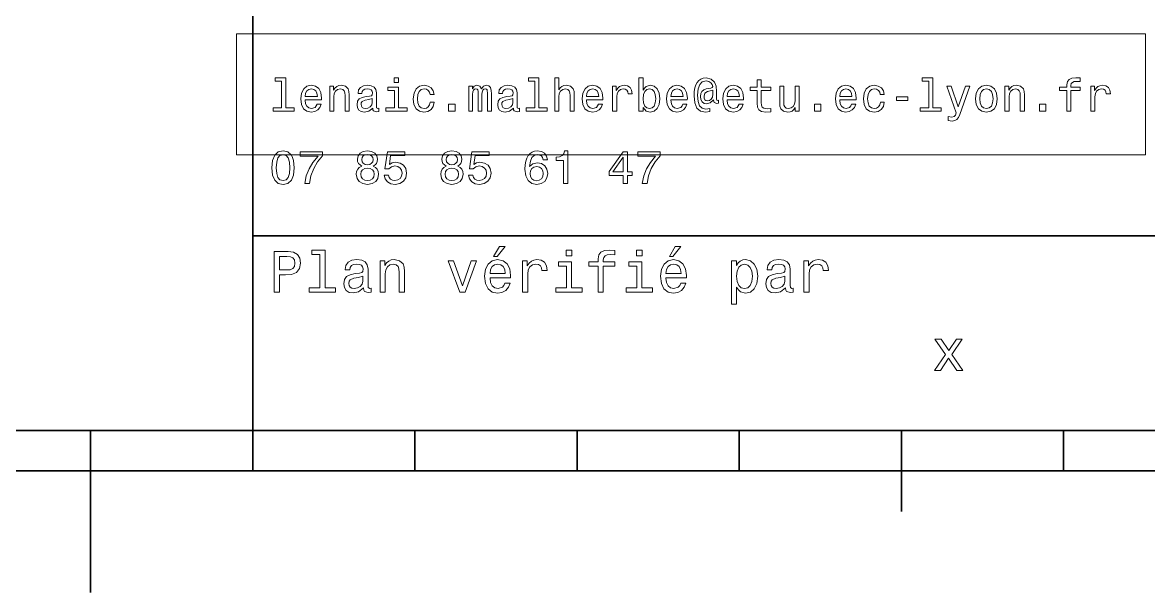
# Model space of a CAD drawing. Extents: x 0 to 420, y 0 to 297.
# Drawn here: x 205.8 to 275.2, y 0 to 35.2 of the extents above; entities that cross this region are included whole.
import ezdxf

# ---------------------------------------------------------------- set-up
doc = ezdxf.new("R2010")
doc.units = 0

msp = doc.modelspace()

# ---------------------------------------------------------------- linework, layer by layer
at = {"color": 7, "lineweight": 35}
for p, q in [((220, 10), (220, 70)), ((220, 22), (285, 22)), ((10, 10), (410, 10)), ((220, 10), (410, 10)), ((110, 7.5), (310, 7.5))]:
    msp.add_line(p, q, dxfattribs=at)
at = {"color": 7, "lineweight": 35, "ltscale": 0.25}
msp.add_line((210, 10), (210, 0), dxfattribs=at)
at = {"color": 7, "lineweight": 35, "ltscale": 0.0625}
for p, q in [((220, 10), (220, 7.5)), ((230, 10), (230, 7.5)), ((240, 10), (240, 7.5)), ((250, 10), (250, 7.5)), ((270, 10), (270, 7.5))]:
    msp.add_line(p, q, dxfattribs=at)
at = {"color": 7, "lineweight": 35, "ltscale": 0.125}
msp.add_line((260, 10), (260, 5), dxfattribs=at)
at = {"color": 7, "lineweight": 13}
for points in [[(219, 27), (219, 34.45533), (275.046112, 34.45533), (275.046112, 27)], [(221.775223, 31.536022), (221.775223, 29.893372), (221.253601, 29.893372), (221.253601, 29.680115), (222.547546, 29.680115), (222.547546, 29.893372), (222.028824, 29.893372), (222.028824, 31.749279), (221.377518, 31.749279), (221.377518, 31.536022)], [(223.227661, 30.380404), (224.242081, 30.380404), (224.244949, 30.498558), (224.198853, 30.829971), (224.072052, 31.077808), (223.870316, 31.227665), (223.60231, 31.282421), (223.340057, 31.224783), (223.138336, 31.0634), (223.008652, 30.801151), (222.96254, 30.45533), (223.005768, 30.100864), (223.135452, 29.841497), (223.33429, 29.680115), (223.593658, 29.62536), (223.818451, 29.662825), (224.002884, 29.760807), (224.138336, 29.916426), (224.216141, 30.123919), (223.965424, 30.123919), (223.913544, 30.008644), (223.838623, 29.92219), (223.625366, 29.853025), (223.46109, 29.884726), (223.337173, 29.98559), (223.256485, 30.149855), (223.227661, 30.371758)], [(224.740631, 29.680115), (224.994232, 29.680115), (224.994232, 30.573486), (225.020172, 30.778097), (225.103745, 30.927954), (225.233429, 31.020172), (225.406342, 31.054754), (225.544662, 31.025936), (225.631119, 30.948126), (225.674347, 30.818443), (225.688766, 30.645533), (225.688766, 29.680115), (225.942368, 29.680115), (225.942368, 30.697407), (225.930832, 30.902018), (225.878967, 31.072046), (225.708939, 31.227665), (225.443802, 31.282421), (225.296829, 31.262247), (225.172913, 31.207493), (225.066284, 31.115273), (224.982712, 30.991354), (224.982712, 31.227665), (224.740631, 31.227665)], [(227.394806, 29.881844), (227.394806, 29.873198), (227.409225, 29.775215), (227.452454, 29.706051), (227.634003, 29.651297), (227.775223, 29.674351), (227.775223, 29.870316), (227.714691, 29.861671), (227.634003, 29.899136), (227.619598, 30.014408), (227.619598, 30.815561), (227.585022, 31.020172), (227.484146, 31.164265), (227.30835, 31.250719), (227.060516, 31.282421), (226.818451, 31.247837), (226.639771, 31.149855), (226.527374, 30.997118), (226.489914, 30.795389), (226.489914, 30.778097), (226.717575, 30.778097), (226.737747, 30.899136), (226.801147, 30.98559), (226.904892, 31.037464), (227.05188, 31.057636), (227.193085, 31.043226), (227.293945, 31), (227.354462, 30.925072), (227.374634, 30.821325), (227.363113, 30.700287), (227.317001, 30.639769), (227.201721, 30.61095), (226.985596, 30.587896), (226.737747, 30.536022), (226.561966, 30.443804), (226.458206, 30.299711), (226.426514, 30.086454), (226.455338, 29.896254), (226.544662, 29.755043), (226.688766, 29.665705), (226.887604, 29.634005), (227.155624, 29.694525)], [(228.994232, 31.749279), (228.726227, 31.749279), (228.726227, 31.461094), (228.994232, 31.461094)], [(230.930832, 30.714697), (231.181549, 30.714697), (231.129684, 30.945244), (231.005768, 31.126801), (230.812683, 31.239193), (230.561966, 31.282421), (230.285309, 31.224783), (230.074921, 31.0634), (229.942368, 30.801151), (229.896255, 30.449568), (229.939484, 30.100864), (230.069168, 29.841497), (230.273773, 29.680115), (230.553314, 29.62536), (230.801147, 29.668587), (230.994232, 29.789625), (231.126801, 29.979826), (231.184433, 30.233429), (230.942368, 30.233429), (230.899139, 30.072046), (230.818451, 29.951008), (230.703171, 29.87608), (230.561966, 29.853025), (230.386169, 29.89049), (230.259369, 30.005764), (230.181549, 30.193083), (230.155624, 30.458212), (230.181549, 30.717579), (230.262253, 30.904898), (230.391937, 31.020172), (230.561966, 31.060518), (230.711823, 31.034582), (230.824203, 30.9683), (230.899139, 30.858789)], [(233.314117, 29.680115), (233.547546, 29.680115), (233.547546, 30.714697), (233.561966, 30.870316), (233.605194, 30.982708), (233.671463, 31.04899), (233.757919, 31.074928), (233.827087, 31.051872), (233.873199, 30.994236), (233.896255, 30.896254), (233.904892, 30.766571), (233.904892, 29.680115), (234.123917, 29.680115), (234.123917, 30.714697), (234.138321, 30.867435), (234.181549, 30.979826), (234.250717, 31.04899), (234.337173, 31.074928), (234.406342, 31.051872), (234.452454, 30.994236), (234.481262, 30.766571), (234.481262, 29.680115), (234.714691, 29.680115), (234.714691, 30.749279), (234.700287, 30.971182), (234.654175, 31.141211), (234.561966, 31.244957), (234.412109, 31.282421), (234.236313, 31.224783), (234.100861, 31.057636), (233.994232, 31.221901), (233.815567, 31.282421), (233.651291, 31.224783), (233.53891, 31.0634), (233.53891, 31.227665), (233.314117, 31.227665)], [(236.069168, 29.881844), (236.069168, 29.873198), (236.083572, 29.775215), (236.126801, 29.706051), (236.30835, 29.651297), (236.44957, 29.674351), (236.44957, 29.870316), (236.389053, 29.861671), (236.30835, 29.899136), (236.293945, 30.014408), (236.293945, 30.815561), (236.259369, 31.020172), (236.158508, 31.164265), (235.982712, 31.250719), (235.734863, 31.282421), (235.492798, 31.247837), (235.314117, 31.149855), (235.201721, 30.997118), (235.164261, 30.795389), (235.164261, 30.778097), (235.391937, 30.778097), (235.412109, 30.899136), (235.47551, 30.98559), (235.579254, 31.037464), (235.726227, 31.057636), (235.867432, 31.043226), (235.968292, 31), (236.028824, 30.925072), (236.048996, 30.821325), (236.03746, 30.700287), (235.991348, 30.639769), (235.876083, 30.61095), (235.659943, 30.587896), (235.412109, 30.536022), (235.236313, 30.443804), (235.132568, 30.299711), (235.100861, 30.086454), (235.129684, 29.896254), (235.219025, 29.755043), (235.363113, 29.665705), (235.561951, 29.634005), (235.829971, 29.694525)], [(237.389053, 31.536022), (237.389053, 29.893372), (236.867432, 29.893372), (236.867432, 29.680115), (238.161377, 29.680115), (238.161377, 29.893372), (237.642654, 29.893372), (237.642654, 31.749279), (236.991348, 31.749279), (236.991348, 31.536022)], [(238.619598, 29.680115), (238.873199, 29.680115), (238.873199, 30.573486), (238.899139, 30.778097), (238.982712, 30.927954), (239.112396, 31.020172), (239.285309, 31.054754), (239.42363, 31.025936), (239.510086, 30.948126), (239.553314, 30.818443), (239.567719, 30.645533), (239.567719, 29.680115), (239.82132, 29.680115), (239.82132, 30.697407), (239.809799, 30.902018), (239.757919, 31.072046), (239.587891, 31.227665), (239.322769, 31.282421), (239.17868, 31.262247), (239.054749, 31.207493), (238.951004, 31.121037), (238.873199, 31.002882), (238.873199, 31.749279), (238.619598, 31.749279)], [(240.57637, 30.380404), (241.590775, 30.380404), (241.593658, 30.498558), (241.547546, 30.829971), (241.420746, 31.077808), (241.219025, 31.227665), (240.951004, 31.282421), (240.688751, 31.224783), (240.48703, 31.0634), (240.357346, 30.801151), (240.311234, 30.45533), (240.354462, 30.100864), (240.484146, 29.841497), (240.682999, 29.680115), (240.942368, 29.62536), (241.167145, 29.662825), (241.351578, 29.760807), (241.48703, 29.916426), (241.564835, 30.123919), (241.314117, 30.123919), (241.262253, 30.008644), (241.187317, 29.92219), (240.97406, 29.853025), (240.809799, 29.884726), (240.685883, 29.98559), (240.605194, 30.149855), (240.57637, 30.371758)], [(242.184433, 29.680115), (242.438034, 29.680115), (242.438034, 30.56484), (242.463974, 30.778097), (242.541779, 30.930836), (242.668579, 31.023054), (242.838623, 31.054754), (242.965424, 31.034582), (243.060516, 30.976944), (243.118149, 30.878962), (243.138336, 30.746397), (243.394806, 30.746397), (243.360229, 30.979826), (243.265137, 31.146973), (243.106628, 31.247837), (242.890488, 31.282421), (242.743515, 31.259365), (242.616714, 31.201729), (242.504318, 31.103746), (242.414978, 30.971182), (242.414978, 31.227665), (242.184433, 31.227665)], [(244.0634, 29.919308), (244.250717, 29.697405), (244.507202, 29.62536), (244.749283, 29.680115), (244.942368, 29.844379), (245.0634, 30.106628), (245.109512, 30.45533), (245.0634, 30.804033), (244.939484, 31.0634), (244.749283, 31.224783), (244.507202, 31.282421), (244.253601, 31.207493), (244.149857, 31.115273), (244.0634, 30.991354), (244.0634, 31.749279), (243.809799, 31.749279), (243.809799, 29.680115), (244.0634, 29.680115)], [(245.780975, 30.380404), (246.795395, 30.380404), (246.798279, 30.498558), (246.752167, 30.829971), (246.625366, 31.077808), (246.42363, 31.227665), (246.155624, 31.282421), (245.893372, 31.224783), (245.69165, 31.0634), (245.561966, 30.801151), (245.515854, 30.45533), (245.559082, 30.100864), (245.688766, 29.841497), (245.887604, 29.680115), (246.146973, 29.62536), (246.371765, 29.662825), (246.556198, 29.760807), (246.69165, 29.916426), (246.769455, 30.123919), (246.518738, 30.123919), (246.466858, 30.008644), (246.391937, 29.92219), (246.17868, 29.853025), (246.014404, 29.884726), (245.890488, 29.98559), (245.809799, 30.149855), (245.780975, 30.371758)], [(248.708939, 30.190201), (248.708939, 30.357347), (248.662827, 30.348703), (248.608063, 30.368876), (248.590775, 30.429394), (248.590775, 30.902018), (248.567719, 31.236311), (248.47551, 31.48415), (248.259369, 31.668587), (247.956772, 31.734869), (247.780975, 31.717579), (247.631119, 31.665705), (247.501434, 31.57925), (247.39769, 31.458212), (247.317001, 31.305475), (247.259369, 31.118155), (247.224792, 30.893372), (247.213257, 30.639769), (247.253601, 30.193083), (247.383286, 29.87608), (247.599426, 29.685879), (247.907776, 29.62536), (248.190201, 29.671469), (248.190201, 29.861671), (247.942368, 29.815561), (247.703171, 29.864553), (247.544678, 30.023054), (247.458221, 30.291065), (247.432281, 30.680115), (247.46109, 31.060518), (247.559082, 31.331411), (247.717575, 31.495676), (247.94812, 31.550432), (248.123917, 31.518732), (248.253601, 31.443804), (248.33429, 31.331411), (248.363113, 31.201729), (248.331421, 31.138329), (248.244965, 31.109509), (247.96254, 31.066282), (247.806915, 31.002882), (247.694519, 30.904898), (247.628235, 30.769451), (247.608063, 30.590778), (247.634003, 30.397694), (247.706055, 30.253601), (247.824203, 30.164265), (247.979828, 30.135447), (248.207489, 30.195965), (248.400574, 30.386166), (248.400574, 30.368876), (248.446686, 30.216137), (248.605194, 30.170029)], [(249.250717, 30.380404), (250.265137, 30.380404), (250.268005, 30.498558), (250.221909, 30.829971), (250.095108, 31.077808), (249.893372, 31.227665), (249.625366, 31.282421), (249.363113, 31.224783), (249.161377, 31.0634), (249.031708, 30.801151), (248.985596, 30.45533), (249.028824, 30.100864), (249.158508, 29.841497), (249.357346, 29.680115), (249.616714, 29.62536), (249.841507, 29.662825), (250.02594, 29.760807), (250.161377, 29.916426), (250.239197, 30.123919), (249.98848, 30.123919), (249.9366, 30.008644), (249.861679, 29.92219), (249.648422, 29.853025), (249.484146, 29.884726), (249.360229, 29.98559), (249.279541, 30.149855), (249.250717, 30.371758)], [(251.103745, 30.959654), (251.103745, 30.184437), (251.121033, 29.933718), (251.201736, 29.760807), (251.363113, 29.659943), (251.636887, 29.62536), (251.9366, 29.639769), (251.9366, 29.858789), (251.717575, 29.841497), (251.518738, 29.864553), (251.412109, 29.9366), (251.365997, 30.057636), (251.357346, 30.227665), (251.357346, 30.959654), (251.9366, 30.959654), (251.9366, 31.175793), (251.357346, 31.175793), (251.357346, 31.628242), (251.103745, 31.628242), (251.103745, 31.175793), (250.66571, 31.175793), (250.66571, 30.959654)], [(256.190216, 30.380404), (257.20462, 30.380404), (257.207489, 30.498558), (257.161377, 30.829971), (257.034576, 31.077808), (256.832855, 31.227665), (256.56485, 31.282421), (256.302612, 31.224783), (256.100861, 31.0634), (255.971191, 30.801151), (255.925079, 30.45533), (255.968307, 30.100864), (256.097992, 29.841497), (256.296844, 29.680115), (256.556213, 29.62536), (256.780975, 29.662825), (256.965424, 29.760807), (257.100861, 29.916426), (257.17868, 30.123919), (256.927948, 30.123919), (256.876099, 30.008644), (256.801147, 29.92219), (256.587891, 29.853025), (256.423645, 29.884726), (256.299713, 29.98559), (256.219025, 30.149855), (256.190216, 30.371758)], [(258.688782, 30.714697), (258.939484, 30.714697), (258.887604, 30.945244), (258.763702, 31.126801), (258.570618, 31.239193), (258.319885, 31.282421), (258.043243, 31.224783), (257.832855, 31.0634), (257.700287, 30.801151), (257.654175, 30.449568), (257.697418, 30.100864), (257.827087, 29.841497), (258.031708, 29.680115), (258.311249, 29.62536), (258.559082, 29.668587), (258.752167, 29.789625), (258.884735, 29.979826), (258.942383, 30.233429), (258.700287, 30.233429), (258.657074, 30.072046), (258.576385, 29.951008), (258.46109, 29.87608), (258.319885, 29.853025), (258.144104, 29.89049), (258.017303, 30.005764), (257.939484, 30.193083), (257.913544, 30.458212), (257.939484, 30.717579), (258.020172, 30.904898), (258.149872, 31.020172), (258.319885, 31.060518), (258.469757, 31.034582), (258.582153, 30.9683), (258.657074, 30.858789)], [(261.677246, 31.536022), (261.677246, 29.893372), (261.15564, 29.893372), (261.15564, 29.680115), (262.449585, 29.680115), (262.449585, 29.893372), (261.930847, 29.893372), (261.930847, 31.749279), (261.279541, 31.749279), (261.279541, 31.536022)], [(264.567719, 30.45245), (264.613831, 30.100864), (264.746399, 29.841497), (264.956787, 29.680115), (265.239197, 29.62536), (265.518738, 29.680115), (265.729126, 29.838615), (265.861694, 30.097982), (265.910675, 30.45245), (265.861694, 30.804033), (265.729126, 31.066282), (265.518738, 31.224783), (265.239197, 31.282421), (264.956787, 31.224783), (264.746399, 31.0634), (264.613831, 30.804033)], [(266.377533, 29.680115), (266.631134, 29.680115), (266.631134, 30.573486), (266.657074, 30.778097), (266.740631, 30.927954), (266.870331, 31.020172), (267.043243, 31.054754), (267.18158, 31.025936), (267.268005, 30.948126), (267.311249, 30.818443), (267.325653, 30.645533), (267.325653, 29.680115), (267.579254, 29.680115), (267.579254, 30.697407), (267.567719, 30.902018), (267.515869, 31.072046), (267.345825, 31.227665), (267.080688, 31.282421), (266.933716, 31.262247), (266.809814, 31.207493), (266.703186, 31.115273), (266.619598, 30.991354), (266.619598, 31.227665), (266.377533, 31.227665)], [(270.198853, 30.959654), (270.198853, 29.680115), (270.452454, 29.680115), (270.452454, 30.959654), (271.028839, 30.959654), (271.028839, 31.175793), (270.452454, 31.175793), (270.452454, 31.270893), (270.472626, 31.386166), (270.53891, 31.463976), (270.651306, 31.510086), (270.812683, 31.527376), (271.028839, 31.51585), (271.028839, 31.734869), (270.755066, 31.749279), (270.507202, 31.723343), (270.33429, 31.645533), (270.23056, 31.510086), (270.198853, 31.317001), (270.198853, 31.175793), (269.734863, 31.175793), (269.734863, 30.959654)], [(271.677246, 29.680115), (271.930847, 29.680115), (271.930847, 30.56484), (271.956787, 30.778097), (272.034607, 30.930836), (272.161377, 31.023054), (272.331421, 31.054754), (272.458221, 31.034582), (272.553314, 30.976944), (272.610962, 30.878962), (272.631134, 30.746397), (272.887634, 30.746397), (272.853027, 30.979826), (272.757935, 31.146973), (272.599426, 31.247837), (272.383301, 31.282421), (272.236328, 31.259365), (272.109528, 31.201729), (271.997131, 31.103746), (271.907776, 30.971182), (271.907776, 31.227665), (271.677246, 31.227665)], [(223.227661, 30.593658), (223.259369, 30.792507), (223.337173, 30.93948), (223.455338, 31.028818), (223.610947, 31.060518), (223.763687, 31.028818), (223.881851, 30.93948), (223.953888, 30.792507), (223.979828, 30.593658)], [(228.985596, 29.893372), (228.985596, 31.175793), (228.33429, 31.175793), (228.33429, 30.959654), (228.731995, 30.959654), (228.731995, 29.893372), (228.213257, 29.893372), (228.213257, 29.680115), (229.510086, 29.680115), (229.510086, 29.893372)], [(240.57637, 30.593658), (240.608063, 30.792507), (240.685883, 30.93948), (240.804031, 31.028818), (240.959656, 31.060518), (241.112396, 31.028818), (241.230545, 30.93948), (241.302597, 30.792507), (241.328522, 30.593658)], [(244.850143, 30.45533), (244.82132, 30.195965), (244.743515, 30.005764), (244.619598, 29.89049), (244.463974, 29.853025), (244.293945, 29.89049), (244.170029, 30.005764), (244.092224, 30.193083), (244.066284, 30.45533), (244.092224, 30.714697), (244.170029, 30.902018), (244.293945, 31.014408), (244.463974, 31.054754), (244.619598, 31.014408), (244.743515, 30.899136), (244.82132, 30.711815)], [(245.780975, 30.593658), (245.812683, 30.792507), (245.890488, 30.93948), (246.008652, 31.028818), (246.164261, 31.060518), (246.317001, 31.028818), (246.435165, 30.93948), (246.507202, 30.792507), (246.533142, 30.593658)], [(248.374634, 30.734869), (248.345825, 30.556196), (248.273773, 30.429394), (248.164261, 30.351585), (248.034576, 30.328529), (247.945251, 30.342939), (247.881851, 30.394812), (247.841492, 30.481268), (247.829971, 30.602304), (247.878967, 30.801151), (248.046112, 30.904898), (248.374634, 30.98559)], [(249.250717, 30.593658), (249.282425, 30.792507), (249.360229, 30.93948), (249.478394, 31.028818), (249.634003, 31.060518), (249.786743, 31.028818), (249.904907, 30.93948), (249.976944, 30.792507), (250.002884, 30.593658)], [(253.69165, 31.227665), (253.438049, 31.227665), (253.438049, 30.334293), (253.409225, 30.126801), (253.325653, 29.976944), (253.195969, 29.884726), (253.02594, 29.855907), (252.890488, 29.878962), (252.804031, 29.948126), (252.755051, 30.066282), (252.743515, 30.233429), (252.743515, 31.227665), (252.489914, 31.227665), (252.489914, 30.210375), (252.498566, 30.005764), (252.553314, 29.835733), (252.720459, 29.680115), (252.98848, 29.62536), (253.132568, 29.645533), (253.256485, 29.697405), (253.363113, 29.786743), (253.44957, 29.916426), (253.44957, 29.680115), (253.69165, 29.680115)], [(256.190216, 30.593658), (256.221893, 30.792507), (256.299713, 30.93948), (256.417877, 31.028818), (256.573486, 31.060518), (256.726227, 31.028818), (256.844391, 30.93948), (256.916443, 30.792507), (256.942383, 30.593658)], [(259.685883, 30.340057), (260.383301, 30.340057), (260.383301, 30.567722), (259.685883, 30.567722)], [(263.94812, 31.227665), (263.504333, 29.95389), (263.069183, 31.227665), (262.792511, 31.227665), (263.380402, 29.59366), (263.328552, 29.449568), (263.247833, 29.351585), (263.112396, 29.319883), (262.878967, 29.348703), (262.878967, 29.103746), (263.123932, 29.08069), (263.299713, 29.103746), (263.423645, 29.175793), (263.51297, 29.299711), (263.59079, 29.481268), (264.219025, 31.227665)], [(264.827087, 30.45533), (264.853027, 30.714697), (264.933716, 30.902018), (265.063416, 31.01729), (265.239197, 31.057636), (265.412109, 31.01729), (265.541809, 30.904898), (265.622498, 30.714697), (265.651306, 30.45533), (265.622498, 30.193083), (265.541809, 30.002882), (265.412109, 29.887608), (265.239197, 29.850143), (265.063416, 29.887608), (264.933716, 30.002882), (264.853027, 30.193083)], [(227.365997, 30.221901), (227.331406, 30.072046), (227.239197, 29.956772), (227.100861, 29.881844), (226.930832, 29.855907), (226.82132, 29.870316), (226.743515, 29.916426), (226.694519, 29.997118), (226.680115, 30.10951), (226.691635, 30.210375), (226.737747, 30.282421), (226.922195, 30.363111), (227.155624, 30.397694), (227.365997, 30.466858)], [(232.077805, 29.680115), (232.47551, 29.680115), (232.47551, 30.10951), (232.077805, 30.10951)], [(236.040344, 30.221901), (236.005768, 30.072046), (235.913544, 29.956772), (235.775208, 29.881844), (235.605194, 29.855907), (235.495682, 29.870316), (235.417862, 29.916426), (235.368881, 29.997118), (235.354462, 30.10951), (235.365997, 30.210375), (235.412109, 30.282421), (235.596542, 30.363111), (235.829971, 30.397694), (236.040344, 30.466858)], [(254.631134, 29.680115), (255.028824, 29.680115), (255.028824, 30.10951), (254.631134, 30.10951)], [(268.510101, 29.680115), (268.907776, 29.680115), (268.907776, 30.10951), (268.510101, 30.10951)], [(221.172913, 26.201731), (221.216141, 25.749281), (221.351578, 25.426514), (221.567719, 25.230549), (221.867432, 25.167149), (222.164261, 25.230549), (222.380402, 25.426514), (222.51297, 25.749281), (222.559082, 26.201731), (222.51297, 26.651299), (222.458206, 26.829971), (222.380402, 26.976946), (222.164261, 27.172913), (221.867432, 27.239193), (221.567719, 27.172913), (221.351578, 26.974064), (221.216141, 26.651299)], [(223.201736, 25.224785), (223.492798, 25.224785), (223.587891, 25.700289), (223.755051, 26.144093), (223.991348, 26.556196), (224.299713, 26.942364), (224.299713, 27.181557), (222.927948, 27.181557), (222.927948, 26.91931), (224.023056, 26.91931), (223.706055, 26.53026), (223.466858, 26.12392), (223.299713, 25.691643)], [(226.714691, 26.302595), (226.567719, 26.221903), (226.466858, 26.10951), (226.403458, 25.9683), (226.383286, 25.798271), (226.429398, 25.541788), (226.561966, 25.342941), (226.778091, 25.216139), (227.072052, 25.167149), (227.363113, 25.216139), (227.579254, 25.342941), (227.711823, 25.541788), (227.760803, 25.798271), (227.737747, 25.9683), (227.677231, 26.10951), (227.573486, 26.221903), (227.429398, 26.302595), (227.544662, 26.371759), (227.625366, 26.46686), (227.674347, 26.582134), (227.691635, 26.723343), (227.645538, 26.927956), (227.52449, 27.09222), (227.328537, 27.198849), (227.072052, 27.239193), (226.812683, 27.198849), (226.616714, 27.09222), (226.492798, 26.927956), (226.44957, 26.723343), (226.463974, 26.582134), (226.51297, 26.46686)], [(228.092224, 25.746399), (228.155624, 25.510088), (228.296829, 25.325649), (228.504318, 25.210375), (228.769455, 25.167149), (229.060516, 25.219021), (229.288177, 25.360231), (229.432281, 25.585016), (229.48703, 25.873199), (229.438034, 26.141211), (229.299713, 26.351585), (229.083572, 26.487032), (228.804031, 26.536024), (228.587891, 26.501442), (228.420746, 26.406342), (228.501434, 26.945246), (229.377518, 26.945246), (229.377518, 27.181557), (228.30835, 27.181557), (228.149857, 26.121038), (228.380402, 26.121038), (228.547546, 26.256485), (228.760803, 26.305477), (228.945251, 26.273777), (229.086456, 26.181557), (229.175797, 26.040346), (229.207489, 25.858791), (229.175797, 25.677235), (229.083572, 25.536024), (228.942368, 25.446688), (228.760803, 25.414986), (228.608063, 25.43516), (228.489914, 25.501442), (228.403458, 25.605188), (228.360229, 25.746399)], [(231.919312, 26.302595), (231.772339, 26.221903), (231.671463, 26.10951), (231.608063, 25.9683), (231.587891, 25.798271), (231.634003, 25.541788), (231.766571, 25.342941), (231.982712, 25.216139), (232.276657, 25.167149), (232.567719, 25.216139), (232.783859, 25.342941), (232.916428, 25.541788), (232.965424, 25.798271), (232.942368, 25.9683), (232.881851, 26.10951), (232.778091, 26.221903), (232.634003, 26.302595), (232.749283, 26.371759), (232.829971, 26.46686), (232.878967, 26.582134), (232.896255, 26.723343), (232.850143, 26.927956), (232.729111, 27.09222), (232.533142, 27.198849), (232.276657, 27.239193), (232.017288, 27.198849), (231.82132, 27.09222), (231.697403, 26.927956), (231.654175, 26.723343), (231.668594, 26.582134), (231.717575, 26.46686)], [(233.296829, 25.746399), (233.360229, 25.510088), (233.501434, 25.325649), (233.708939, 25.210375), (233.97406, 25.167149), (234.265137, 25.219021), (234.492798, 25.360231), (234.636887, 25.585016), (234.691635, 25.873199), (234.642654, 26.141211), (234.504318, 26.351585), (234.288177, 26.487032), (234.008652, 26.536024), (233.792511, 26.501442), (233.625366, 26.406342), (233.706055, 26.945246), (234.582138, 26.945246), (234.582138, 27.181557), (233.51297, 27.181557), (233.354462, 26.121038), (233.585007, 26.121038), (233.752167, 26.256485), (233.965424, 26.305477), (234.149857, 26.273777), (234.291061, 26.181557), (234.380402, 26.040346), (234.412109, 25.858791), (234.380402, 25.677235), (234.288177, 25.536024), (234.146973, 25.446688), (233.965424, 25.414986), (233.812683, 25.43516), (233.694519, 25.501442), (233.608063, 25.605188), (233.564835, 25.746399)], [(238.172913, 26.685881), (238.118149, 26.91931), (237.991348, 27.09222), (237.79538, 27.201731), (237.541779, 27.239193), (237.371765, 27.219021), (237.224777, 27.164267), (237.095093, 27.074928), (236.985596, 26.948128), (236.899139, 26.789627), (236.835739, 26.596542), (236.79538, 26.368877), (236.783859, 26.112392), (236.829971, 25.703171), (236.971176, 25.406342), (237.198853, 25.227667), (237.510086, 25.167149), (237.789627, 25.219021), (238.002884, 25.354467), (238.141205, 25.567724), (238.190201, 25.838617), (238.141205, 26.112392), (238.008636, 26.322767), (237.804031, 26.455332), (237.55043, 26.501442), (237.276657, 26.443806), (237.072052, 26.279539), (237.115265, 26.596542), (237.207489, 26.824209), (237.348694, 26.959656), (237.544662, 27.005764), (237.688751, 26.98271), (237.798264, 26.922192), (237.870316, 26.821327), (237.907776, 26.685881)], [(239.164261, 25.224785), (239.426514, 25.224785), (239.426514, 27.239193), (239.230545, 27.239193), (239.17868, 27.063402), (239.074921, 26.945246), (238.916428, 26.876081), (238.697403, 26.853027), (238.697403, 26.648417), (239.164261, 26.648417)], [(242.844376, 25.224785), (243.103745, 25.224785), (243.103745, 25.720463), (243.389053, 25.720463), (243.389053, 25.95101), (243.103745, 25.95101), (243.103745, 27.181557), (242.841492, 27.181557), (241.965424, 25.974064), (241.965424, 25.720463), (242.844376, 25.720463)], [(244.020172, 25.224785), (244.311234, 25.224785), (244.406342, 25.700289), (244.573486, 26.144093), (244.809799, 26.556196), (245.118164, 26.942364), (245.118164, 27.181557), (243.746399, 27.181557), (243.746399, 26.91931), (244.841492, 26.91931), (244.52449, 26.53026), (244.285309, 26.12392), (244.118164, 25.691643)], [(221.44957, 26.201731), (221.472626, 26.550434), (221.544662, 26.801153), (221.674347, 26.948128), (221.867432, 27), (222.057632, 26.948128), (222.187317, 26.801153), (222.259369, 26.550434), (222.282425, 26.201731), (222.259369, 25.850145), (222.187317, 25.599424), (222.057632, 25.45245), (221.867432, 25.40346), (221.674347, 25.45245), (221.544662, 25.599424), (221.472626, 25.850145)], [(226.723343, 26.700289), (226.746399, 26.827091), (226.815567, 26.925074), (226.925079, 26.985592), (227.072052, 27.008646), (227.216141, 26.985592), (227.325653, 26.925074), (227.394806, 26.827091), (227.420746, 26.700289), (227.394806, 26.570606), (227.325653, 26.469742), (227.216141, 26.40346), (227.072052, 26.383286), (226.925079, 26.406342), (226.815567, 26.469742), (226.746399, 26.570606)], [(231.927948, 26.700289), (231.951004, 26.827091), (232.020172, 26.925074), (232.129684, 26.985592), (232.276657, 27.008646), (232.420746, 26.985592), (232.530258, 26.925074), (232.599426, 26.827091), (232.625366, 26.700289), (232.599426, 26.570606), (232.530258, 26.469742), (232.420746, 26.40346), (232.276657, 26.383286), (232.129684, 26.406342), (232.020172, 26.469742), (231.951004, 26.570606)], [(242.207489, 25.95101), (242.844376, 26.847263), (242.844376, 25.95101)], [(226.659943, 25.804035), (226.685883, 25.956774), (226.769455, 26.072046), (226.899139, 26.146975), (227.072052, 26.172913), (227.242081, 26.146975), (227.371765, 26.072046), (227.455338, 25.956774), (227.484146, 25.804035), (227.455338, 25.639771), (227.371765, 25.515852), (227.242081, 25.43516), (227.072052, 25.409224), (226.899139, 25.43516), (226.769455, 25.515852), (226.685883, 25.639771)], [(231.864548, 25.804035), (231.890488, 25.956774), (231.97406, 26.072046), (232.103745, 26.146975), (232.276657, 26.172913), (232.446686, 26.146975), (232.57637, 26.072046), (232.659943, 25.956774), (232.688766, 25.804035), (232.659943, 25.639771), (232.57637, 25.515852), (232.446686, 25.43516), (232.276657, 25.409224), (232.103745, 25.43516), (231.97406, 25.515852), (231.890488, 25.639771)], [(237.91066, 25.835735), (237.878967, 25.654181), (237.798264, 25.515852), (237.668579, 25.423632), (237.507202, 25.394814), (237.337173, 25.423632), (237.207489, 25.51297), (237.123917, 25.651299), (237.097977, 25.832853), (237.126801, 26.011528), (237.207489, 26.146975), (237.340057, 26.233431), (237.518738, 26.265131), (237.674347, 26.233431), (237.798264, 26.149857), (237.878967, 26.01441)], [(221.324203, 18.530979), (221.655624, 18.530979), (221.655624, 19.586454), (222.023056, 19.586454), (222.394089, 19.604465), (222.689484, 19.730547), (222.880402, 19.975504), (222.945251, 20.310518), (222.894806, 20.620316), (222.750717, 20.847261), (222.51297, 20.98415), (222.188766, 21.030979), (221.324203, 21.030979)], [(224.137604, 20.850864), (224.137604, 18.79755), (223.485596, 18.79755), (223.485596, 18.530979), (225.103027, 18.530979), (225.103027, 18.79755), (224.454605, 18.79755), (224.454605, 21.117435), (223.640488, 21.117435), (223.640488, 20.850864)], [(234.84726, 20.728386), (235.059799, 20.728386), (235.560516, 21.340778), (235.207489, 21.340778)], [(239.667145, 21.117435), (239.332138, 21.117435), (239.332138, 20.757204), (239.667145, 20.757204)], [(241.295395, 20.130404), (241.295395, 18.530979), (241.612396, 18.530979), (241.612396, 20.130404), (242.332855, 20.130404), (242.332855, 20.400576), (241.612396, 20.400576), (241.612396, 20.519451), (241.637604, 20.663544), (241.720459, 20.760807), (241.860947, 20.818443), (242.062683, 20.840057), (242.332855, 20.825647), (242.332855, 21.099422), (241.990631, 21.117435), (241.680832, 21.085014), (241.464691, 20.987751), (241.335022, 20.818443), (241.295395, 20.577089), (241.295395, 20.400576), (240.715424, 20.400576), (240.715424, 20.130404)], [(244.004318, 21.117435), (243.669312, 21.117435), (243.669312, 20.757204), (244.004318, 20.757204)], [(245.690201, 20.728386), (245.90274, 20.728386), (246.403458, 21.340778), (246.05043, 21.340778)], [(222.098709, 20.724783), (222.314835, 20.703169), (222.473343, 20.634726), (222.567001, 20.508644), (222.599426, 20.310518), (222.5634, 20.101583), (222.466141, 19.975504), (222.30043, 19.910662), (222.073486, 19.892651), (221.655624, 19.892651), (221.655624, 20.724783)], [(226.824921, 18.78314), (226.824921, 18.772333), (226.842941, 18.649855), (226.896973, 18.5634), (227.123917, 18.494957), (227.30043, 18.523775), (227.30043, 18.768732), (227.224777, 18.757925), (227.123917, 18.804754), (227.105911, 18.948847), (227.105911, 19.950287), (227.062683, 20.206051), (226.9366, 20.386166), (226.716858, 20.494236), (226.407059, 20.533861), (226.104462, 20.490633), (225.881119, 20.368155), (225.740631, 20.177233), (225.693802, 19.925072), (225.693802, 19.903458), (225.978394, 19.903458), (226.003601, 20.054754), (226.082855, 20.162823), (226.21254, 20.227665), (226.396255, 20.252882), (226.572769, 20.234869), (226.698853, 20.180836), (226.77449, 20.087175), (226.799713, 19.957493), (226.785309, 19.806194), (226.727661, 19.730547), (226.583572, 19.694523), (226.3134, 19.665705), (226.003601, 19.600864), (225.783859, 19.48559), (225.654175, 19.305475), (225.614548, 19.038904), (225.650574, 18.801151), (225.762253, 18.62464), (225.942368, 18.512968), (226.190918, 18.473343), (226.52594, 18.54899)], [(227.844376, 18.530979), (228.161377, 18.530979), (228.161377, 19.647694), (228.193802, 19.903458), (228.298279, 20.090778), (228.460373, 20.206051), (228.676514, 20.249279), (228.849426, 20.213255), (228.957489, 20.115993), (229.011536, 19.95389), (229.029541, 19.737751), (229.029541, 18.530979), (229.346542, 18.530979), (229.346542, 19.802593), (229.332138, 20.058357), (229.267288, 20.270893), (229.054749, 20.465418), (228.723343, 20.533861), (228.539627, 20.508644), (228.38472, 20.440201), (228.251434, 20.324926), (228.146973, 20.170029), (228.146973, 20.465418), (227.844376, 20.465418)], [(232.76152, 18.530979), (233.096542, 18.530979), (233.802597, 20.465418), (233.474777, 20.465418), (232.930832, 18.905619), (232.376083, 20.465418), (232.044662, 20.465418)], [(234.627518, 19.40634), (235.895538, 19.40634), (235.899139, 19.554033), (235.841492, 19.9683), (235.682999, 20.278097), (235.430832, 20.465418), (235.095825, 20.533861), (234.768005, 20.461815), (234.515854, 20.260086), (234.353745, 19.932276), (234.296112, 19.5), (234.350143, 19.056915), (234.512253, 18.732708), (234.760803, 18.530979), (235.085022, 18.462536), (235.365997, 18.509365), (235.596542, 18.631844), (235.765854, 18.826368), (235.863113, 19.085733), (235.549713, 19.085733), (235.484863, 18.941643), (235.391205, 18.833572), (235.124634, 18.747118), (234.919312, 18.786743), (234.764404, 18.912823), (234.663544, 19.118155), (234.627518, 19.395533)], [(234.627518, 19.672911), (234.667145, 19.921469), (234.764404, 20.105186), (234.912109, 20.216858), (235.106628, 20.256483), (235.297546, 20.216858), (235.445251, 20.105186), (235.535309, 19.921469), (235.567719, 19.672911)], [(236.637604, 18.530979), (236.954605, 18.530979), (236.954605, 19.636887), (236.98703, 19.903458), (237.08429, 20.094379), (237.242798, 20.209654), (237.455338, 20.249279), (237.613831, 20.224062), (237.732712, 20.152016), (237.804749, 20.029537), (237.829971, 19.863832), (238.150574, 19.863832), (238.107346, 20.155619), (237.988464, 20.364553), (237.790344, 20.490633), (237.520172, 20.533861), (237.336456, 20.505043), (237.177948, 20.432997), (237.03746, 20.310518), (236.925797, 20.144812), (236.925797, 20.465418), (236.637604, 20.465418)], [(239.656342, 18.79755), (239.656342, 20.400576), (238.842224, 20.400576), (238.842224, 20.130404), (239.33934, 20.130404), (239.33934, 18.79755), (238.690918, 18.79755), (238.690918, 18.530979), (240.311966, 18.530979), (240.311966, 18.79755)], [(243.993515, 18.79755), (243.993515, 20.400576), (243.179398, 20.400576), (243.179398, 20.130404), (243.676514, 20.130404), (243.676514, 18.79755), (243.028107, 18.79755), (243.028107, 18.530979), (244.649139, 18.530979), (244.649139, 18.79755)], [(245.470459, 19.40634), (246.73848, 19.40634), (246.742081, 19.554033), (246.684448, 19.9683), (246.52594, 20.278097), (246.273773, 20.465418), (245.938766, 20.533861), (245.610962, 20.461815), (245.358795, 20.260086), (245.196686, 19.932276), (245.139053, 19.5), (245.193085, 19.056915), (245.355194, 18.732708), (245.603745, 18.530979), (245.927948, 18.462536), (246.208939, 18.509365), (246.439484, 18.631844), (246.608795, 18.826368), (246.706055, 19.085733), (246.392654, 19.085733), (246.32782, 18.941643), (246.234146, 18.833572), (245.967575, 18.747118), (245.762253, 18.786743), (245.607346, 18.912823), (245.506485, 19.118155), (245.470459, 19.395533)], [(245.470459, 19.672911), (245.510086, 19.921469), (245.607346, 20.105186), (245.755051, 20.216858), (245.94957, 20.256483), (246.140488, 20.216858), (246.288193, 20.105186), (246.37825, 19.921469), (246.41066, 19.672911)], [(249.829254, 20.166426), (249.829254, 20.465418), (249.512253, 20.465418), (249.512253, 17.7817), (249.829254, 17.7817), (249.829254, 18.826368), (249.940918, 18.657061), (250.067001, 18.545389), (250.384003, 18.462536), (250.6866, 18.530979), (250.924347, 18.736311), (251.079254, 19.060518), (251.136887, 19.5), (251.079254, 19.935879), (250.924347, 20.260086), (250.6866, 20.461815), (250.384003, 20.533861), (250.211105, 20.512247), (250.0634, 20.443804), (249.937317, 20.328529)], [(250.329971, 18.747118), (250.117432, 18.793947), (249.96254, 18.93804), (249.86528, 19.17219), (249.832855, 19.5), (249.86528, 19.824207), (249.96254, 20.058357), (250.117432, 20.198847), (250.329971, 20.249279), (250.524506, 20.198847), (250.679398, 20.054754), (250.776657, 19.820604), (250.812683, 19.5), (250.776657, 19.175793), (250.679398, 18.93804), (250.524506, 18.793947)], [(252.847992, 18.78314), (252.847992, 18.772333), (252.865997, 18.649855), (252.920029, 18.5634), (253.146973, 18.494957), (253.323486, 18.523775), (253.323486, 18.768732), (253.247849, 18.757925), (253.146973, 18.804754), (253.128967, 18.948847), (253.128967, 19.950287), (253.085739, 20.206051), (252.959656, 20.386166), (252.739914, 20.494236), (252.430115, 20.533861), (252.127533, 20.490633), (251.904175, 20.368155), (251.763687, 20.177233), (251.716858, 19.925072), (251.716858, 19.903458), (252.00145, 19.903458), (252.026657, 20.054754), (252.105911, 20.162823), (252.235596, 20.227665), (252.419312, 20.252882), (252.595825, 20.234869), (252.721909, 20.180836), (252.797562, 20.087175), (252.822769, 19.957493), (252.808365, 19.806194), (252.750732, 19.730547), (252.606628, 19.694523), (252.336456, 19.665705), (252.026657, 19.600864), (251.806915, 19.48559), (251.677246, 19.305475), (251.637619, 19.038904), (251.67363, 18.801151), (251.785309, 18.62464), (251.965424, 18.512968), (252.213989, 18.473343), (252.548996, 18.54899)], [(253.986313, 18.530979), (254.303314, 18.530979), (254.303314, 19.636887), (254.335739, 19.903458), (254.432999, 20.094379), (254.591507, 20.209654), (254.804047, 20.249279), (254.96254, 20.224062), (255.081421, 20.152016), (255.153473, 20.029537), (255.17868, 19.863832), (255.499283, 19.863832), (255.456055, 20.155619), (255.337189, 20.364553), (255.139053, 20.490633), (254.868881, 20.533861), (254.685165, 20.505043), (254.526657, 20.432997), (254.386169, 20.310518), (254.274506, 20.144812), (254.274506, 20.465418), (253.986313, 20.465418)], [(226.78891, 19.208212), (226.745682, 19.020893), (226.630402, 18.876801), (226.457489, 18.78314), (226.244965, 18.750719), (226.108063, 18.768732), (226.010803, 18.826368), (225.94957, 18.927233), (225.931549, 19.067722), (225.945969, 19.193804), (226.003601, 19.283861), (226.234146, 19.384726), (226.52594, 19.427954), (226.78891, 19.514408)], [(252.811966, 19.208212), (252.768738, 19.020893), (252.653458, 18.876801), (252.48056, 18.78314), (252.268021, 18.750719), (252.131134, 18.768732), (252.033875, 18.826368), (251.972626, 18.927233), (251.95462, 19.067722), (251.969025, 19.193804), (252.026657, 19.283861), (252.257202, 19.384726), (252.548996, 19.427954), (252.811966, 19.514408)], [(262.400574, 13.690562), (262.897705, 14.443444), (263.409241, 13.690562), (263.791077, 13.690562), (263.099426, 14.688401), (263.751465, 15.625), (263.384003, 15.625), (262.912109, 14.92255), (262.440216, 15.625), (262.065582, 15.625), (262.706787, 14.684798), (262.029541, 13.690562)]]:
    msp.add_lwpolyline(points, close=True, dxfattribs=at)

doc.saveas('drawing.dxf')
